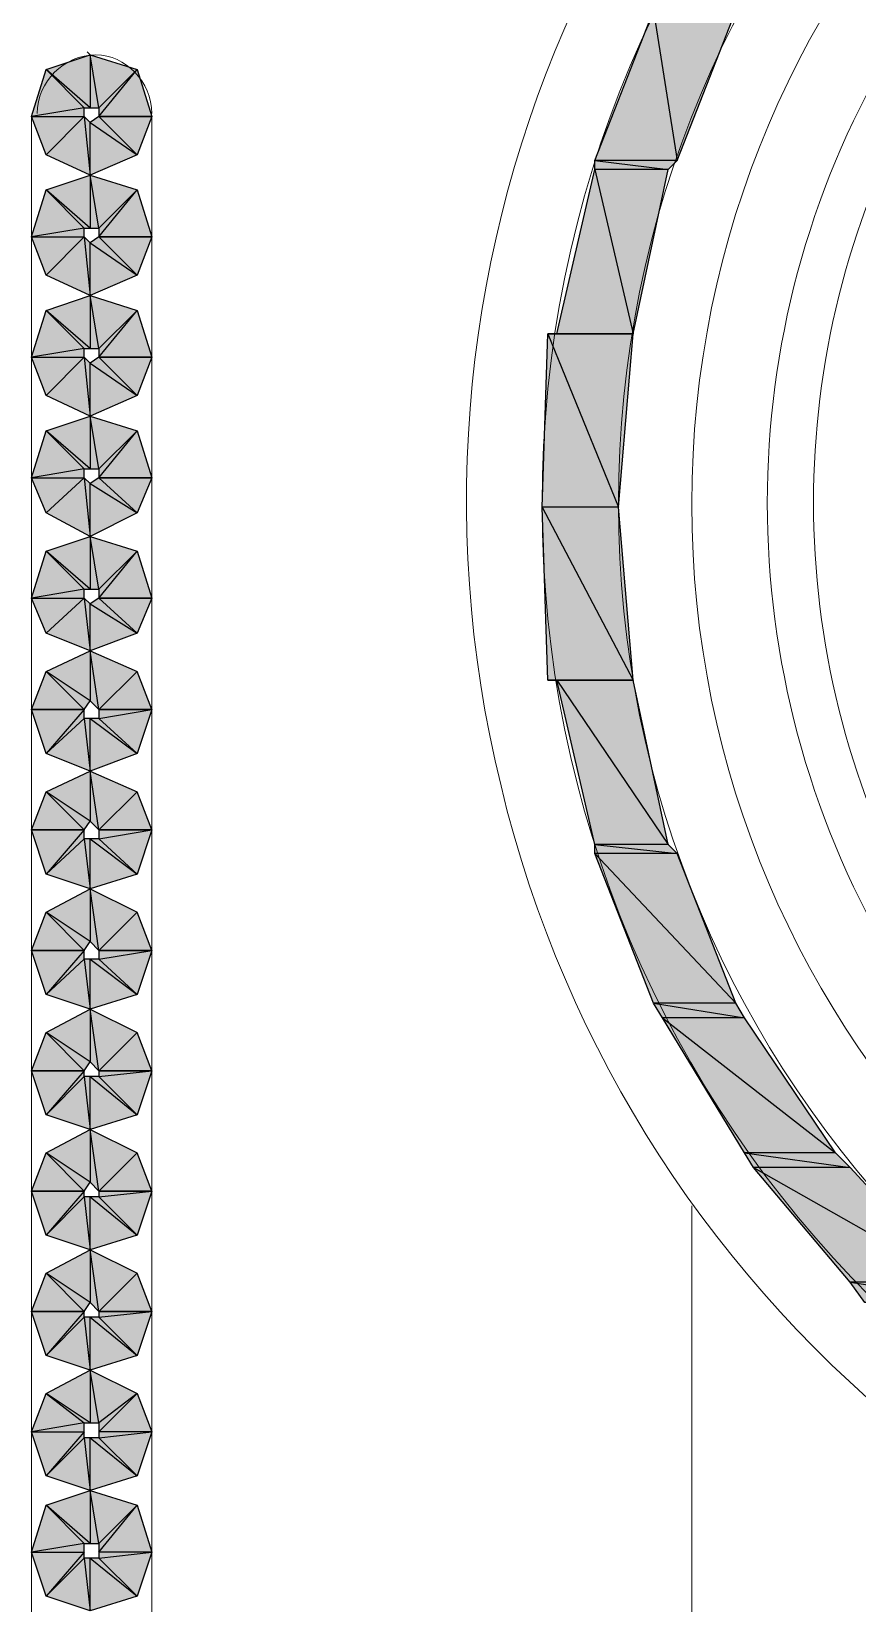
# Model space of a CAD drawing. Header units: millimetres. Extents: x 53 to 176, y -29 to 32.
# Drawn here: x 116.254 to 116.647, y -7.068 to -6.32 of the extents above; entities that cross this region are included whole.
import ezdxf

# ---------------------------------------------------------------- set-up
doc = ezdxf.new("R2010")
doc.units = ezdxf.units.MM
doc.layers.add('15 - Quadro de medição', color=6, linetype='Continuous')

msp = doc.modelspace()

# ---------------------------------------------------------------- hatches: boundary and pattern name
at = {"layer": '15 - Quadro de medição', "true_color": 0x000007}
h = msp.add_hatch(color=7, dxfattribs=at)
h.paths.add_polyline_path([(116.589, -6.30977), (116.54989, -6.30977), (116.56106, -6.38101)])
h.paths.add_polyline_path([(116.54989, -6.30977), (116.56106, -6.38101), (116.52195, -6.38101)])
h = msp.add_hatch(color=7, dxfattribs=at)
h.paths.add_polyline_path([(116.31104, -6.36006), (116.2859, -6.36006), (116.30406, -6.33771)])
h.paths.add_polyline_path([(116.2859, -6.36006), (116.30406, -6.33771), (116.2859, -6.35587)])
h.paths.add_polyline_path([(116.30406, -6.33771), (116.2859, -6.35587), (116.28171, -6.33073)])
h.paths.add_polyline_path([(116.2859, -6.35587), (116.28171, -6.33073), (116.28171, -6.35587)])
h.paths.add_polyline_path([(116.28171, -6.33073), (116.28171, -6.35587), (116.26076, -6.33771)])
h.paths.add_polyline_path([(116.28171, -6.35587), (116.26076, -6.33771), (116.27892, -6.35587)])
h.paths.add_polyline_path([(116.26076, -6.33771), (116.27892, -6.35587), (116.25378, -6.36006)])
h.paths.add_polyline_path([(116.27892, -6.35587), (116.25378, -6.36006), (116.27892, -6.36006)])
h.paths.add_polyline_path([(116.25378, -6.36006), (116.27892, -6.36006), (116.26076, -6.37822)])
h = msp.add_hatch(color=7, dxfattribs=at)
h.paths.add_polyline_path([(116.26076, -6.37822), (116.27892, -6.36006), (116.28171, -6.38799)])
h.paths.add_polyline_path([(116.27892, -6.36006), (116.28171, -6.38799), (116.28171, -6.36285)])
h.paths.add_polyline_path([(116.28171, -6.38799), (116.28171, -6.36285), (116.30406, -6.37822)])
h.paths.add_polyline_path([(116.28171, -6.36285), (116.30406, -6.37822), (116.2859, -6.36006)])
h.paths.add_polyline_path([(116.30406, -6.37822), (116.2859, -6.36006), (116.31104, -6.36006)])
h = msp.add_hatch(color=7, dxfattribs=at)
h.paths.add_polyline_path([(116.55687, -6.3852), (116.52195, -6.3852), (116.54011, -6.46342)])
h.paths.add_polyline_path([(116.52195, -6.3852), (116.54011, -6.46342), (116.5038, -6.46342)])
h = msp.add_hatch(color=7, dxfattribs=at)
h.paths.add_polyline_path([(116.56106, -6.38101), (116.52195, -6.38101), (116.55687, -6.3852)])
h.paths.add_polyline_path([(116.52195, -6.38101), (116.55687, -6.3852), (116.52195, -6.3852)])
h = msp.add_hatch(color=7, dxfattribs=at)
h.paths.add_polyline_path([(116.31104, -6.41732), (116.2859, -6.41732), (116.30406, -6.39498)])
h.paths.add_polyline_path([(116.2859, -6.41732), (116.30406, -6.39498), (116.2859, -6.41313)])
h.paths.add_polyline_path([(116.30406, -6.39498), (116.2859, -6.41313), (116.28171, -6.38799)])
h.paths.add_polyline_path([(116.2859, -6.41313), (116.28171, -6.38799), (116.28171, -6.41313)])
h.paths.add_polyline_path([(116.28171, -6.38799), (116.28171, -6.41313), (116.26076, -6.39498)])
h.paths.add_polyline_path([(116.28171, -6.41313), (116.26076, -6.39498), (116.27892, -6.41313)])
h.paths.add_polyline_path([(116.26076, -6.39498), (116.27892, -6.41313), (116.25378, -6.41732)])
h.paths.add_polyline_path([(116.27892, -6.41313), (116.25378, -6.41732), (116.27892, -6.41732)])
h.paths.add_polyline_path([(116.25378, -6.41732), (116.27892, -6.41732), (116.26076, -6.43548)])
h = msp.add_hatch(color=7, dxfattribs=at)
h.paths.add_polyline_path([(116.26076, -6.43548), (116.27892, -6.41732), (116.28171, -6.44526)])
h.paths.add_polyline_path([(116.27892, -6.41732), (116.28171, -6.44526), (116.28171, -6.42012)])
h.paths.add_polyline_path([(116.28171, -6.44526), (116.28171, -6.42012), (116.30406, -6.43548)])
h.paths.add_polyline_path([(116.28171, -6.42012), (116.30406, -6.43548), (116.2859, -6.41732)])
h.paths.add_polyline_path([(116.30406, -6.43548), (116.2859, -6.41732), (116.31104, -6.41732)])
h = msp.add_hatch(color=7, dxfattribs=at)
h.paths.add_polyline_path([(116.31104, -6.47459), (116.2859, -6.47459), (116.30406, -6.45224)])
h.paths.add_polyline_path([(116.2859, -6.47459), (116.30406, -6.45224), (116.2859, -6.4704)])
h.paths.add_polyline_path([(116.30406, -6.45224), (116.2859, -6.4704), (116.28171, -6.44526)])
h.paths.add_polyline_path([(116.2859, -6.4704), (116.28171, -6.44526), (116.28171, -6.4704)])
h.paths.add_polyline_path([(116.28171, -6.44526), (116.28171, -6.4704), (116.26076, -6.45224)])
h.paths.add_polyline_path([(116.28171, -6.4704), (116.26076, -6.45224), (116.27892, -6.4704)])
h.paths.add_polyline_path([(116.26076, -6.45224), (116.27892, -6.4704), (116.25378, -6.47459)])
h.paths.add_polyline_path([(116.27892, -6.4704), (116.25378, -6.47459), (116.27892, -6.47459)])
h.paths.add_polyline_path([(116.25378, -6.47459), (116.27892, -6.47459), (116.26076, -6.49275)])
h = msp.add_hatch(color=7, dxfattribs=at)
h.paths.add_polyline_path([(116.54011, -6.46342), (116.49961, -6.46342), (116.53313, -6.54583)])
h.paths.add_polyline_path([(116.49961, -6.46342), (116.53313, -6.54583), (116.49681, -6.54583)])
h = msp.add_hatch(color=7, dxfattribs=at)
h.paths.add_polyline_path([(116.26076, -6.49275), (116.27892, -6.47459), (116.28171, -6.50253)])
h.paths.add_polyline_path([(116.27892, -6.47459), (116.28171, -6.50253), (116.28171, -6.47739)])
h.paths.add_polyline_path([(116.28171, -6.50253), (116.28171, -6.47739), (116.30406, -6.49275)])
h.paths.add_polyline_path([(116.28171, -6.47739), (116.30406, -6.49275), (116.2859, -6.47459)])
h.paths.add_polyline_path([(116.30406, -6.49275), (116.2859, -6.47459), (116.31104, -6.47459)])
h = msp.add_hatch(color=7, dxfattribs=at)
h.paths.add_polyline_path([(116.31104, -6.53186), (116.2859, -6.53186), (116.30406, -6.50951)])
h.paths.add_polyline_path([(116.2859, -6.53186), (116.30406, -6.50951), (116.2859, -6.52767)])
h.paths.add_polyline_path([(116.30406, -6.50951), (116.2859, -6.52767), (116.28171, -6.50253)])
h.paths.add_polyline_path([(116.2859, -6.52767), (116.28171, -6.50253), (116.28171, -6.52767)])
h.paths.add_polyline_path([(116.28171, -6.50253), (116.28171, -6.52767), (116.26076, -6.50951)])
h.paths.add_polyline_path([(116.28171, -6.52767), (116.26076, -6.50951), (116.27892, -6.52767)])
h.paths.add_polyline_path([(116.26076, -6.50951), (116.27892, -6.52767), (116.25378, -6.53186)])
h.paths.add_polyline_path([(116.27892, -6.52767), (116.25378, -6.53186), (116.27892, -6.53186)])
h.paths.add_polyline_path([(116.25378, -6.53186), (116.27892, -6.53186), (116.26076, -6.54862)])
h = msp.add_hatch(color=7, dxfattribs=at)
h.paths.add_polyline_path([(116.26076, -6.54862), (116.27892, -6.53186), (116.28171, -6.55979)])
h.paths.add_polyline_path([(116.27892, -6.53186), (116.28171, -6.55979), (116.28171, -6.53465)])
h.paths.add_polyline_path([(116.28171, -6.55979), (116.28171, -6.53465), (116.30406, -6.54862)])
h.paths.add_polyline_path([(116.28171, -6.53465), (116.30406, -6.54862), (116.2859, -6.53186)])
h.paths.add_polyline_path([(116.30406, -6.54862), (116.2859, -6.53186), (116.31104, -6.53186)])
h = msp.add_hatch(color=7, dxfattribs=at)
h.paths.add_polyline_path([(116.53313, -6.54583), (116.49681, -6.54583), (116.54011, -6.62823)])
h.paths.add_polyline_path([(116.49681, -6.54583), (116.54011, -6.62823), (116.49961, -6.62823)])
h = msp.add_hatch(color=7, dxfattribs=at)
h.paths.add_polyline_path([(116.31104, -6.58913), (116.2859, -6.58913), (116.30406, -6.56678)])
h.paths.add_polyline_path([(116.2859, -6.58913), (116.30406, -6.56678), (116.2859, -6.58494)])
h.paths.add_polyline_path([(116.30406, -6.56678), (116.2859, -6.58494), (116.28171, -6.55979)])
h.paths.add_polyline_path([(116.2859, -6.58494), (116.28171, -6.55979), (116.28171, -6.58494)])
h.paths.add_polyline_path([(116.28171, -6.55979), (116.28171, -6.58494), (116.26076, -6.56678)])
h.paths.add_polyline_path([(116.28171, -6.58494), (116.26076, -6.56678), (116.27892, -6.58494)])
h.paths.add_polyline_path([(116.26076, -6.56678), (116.27892, -6.58494), (116.25378, -6.58913)])
h.paths.add_polyline_path([(116.27892, -6.58494), (116.25378, -6.58913), (116.27892, -6.58913)])
h.paths.add_polyline_path([(116.25378, -6.58913), (116.27892, -6.58913), (116.26076, -6.60589)])
h = msp.add_hatch(color=7, dxfattribs=at)
h.paths.add_polyline_path([(116.26076, -6.60589), (116.27892, -6.58913), (116.28171, -6.61427)])
h.paths.add_polyline_path([(116.27892, -6.58913), (116.28171, -6.61427), (116.28171, -6.59192)])
h.paths.add_polyline_path([(116.28171, -6.61427), (116.28171, -6.59192), (116.30406, -6.60589)])
h.paths.add_polyline_path([(116.28171, -6.59192), (116.30406, -6.60589), (116.2859, -6.58913)])
h.paths.add_polyline_path([(116.30406, -6.60589), (116.2859, -6.58913), (116.31104, -6.58913)])
h = msp.add_hatch(color=7, dxfattribs=at)
h.paths.add_polyline_path([(116.31104, -6.6422), (116.30406, -6.62404), (116.2859, -6.6422)])
h.paths.add_polyline_path([(116.30406, -6.62404), (116.2859, -6.6422), (116.28171, -6.61427)])
h.paths.add_polyline_path([(116.2859, -6.6422), (116.28171, -6.61427), (116.28171, -6.63801)])
h.paths.add_polyline_path([(116.28171, -6.61427), (116.28171, -6.63801), (116.26076, -6.62404)])
h.paths.add_polyline_path([(116.28171, -6.63801), (116.26076, -6.62404), (116.27892, -6.6422)])
h.paths.add_polyline_path([(116.26076, -6.62404), (116.27892, -6.6422), (116.25378, -6.6422)])
h = msp.add_hatch(color=7, dxfattribs=at)
h.paths.add_polyline_path([(116.54011, -6.62823), (116.5038, -6.62823), (116.55687, -6.70645)])
h.paths.add_polyline_path([(116.5038, -6.62823), (116.55687, -6.70645), (116.52195, -6.70645)])
h = msp.add_hatch(color=7, dxfattribs=at)
h.paths.add_polyline_path([(116.25378, -6.6422), (116.27892, -6.6422), (116.26076, -6.66315)])
h.paths.add_polyline_path([(116.27892, -6.6422), (116.26076, -6.66315), (116.27892, -6.64639)])
h.paths.add_polyline_path([(116.26076, -6.66315), (116.27892, -6.64639), (116.28171, -6.67153)])
h.paths.add_polyline_path([(116.27892, -6.64639), (116.28171, -6.67153), (116.28171, -6.64639)])
h.paths.add_polyline_path([(116.28171, -6.67153), (116.28171, -6.64639), (116.30406, -6.66315)])
h.paths.add_polyline_path([(116.28171, -6.64639), (116.30406, -6.66315), (116.2859, -6.64639)])
h.paths.add_polyline_path([(116.30406, -6.66315), (116.2859, -6.64639), (116.31104, -6.6422)])
h.paths.add_polyline_path([(116.2859, -6.64639), (116.31104, -6.6422), (116.2859, -6.6422)])
h = msp.add_hatch(color=7, dxfattribs=at)
h.paths.add_polyline_path([(116.31104, -6.69947), (116.30406, -6.68131), (116.2859, -6.69947)])
h.paths.add_polyline_path([(116.30406, -6.68131), (116.2859, -6.69947), (116.28171, -6.67153)])
h.paths.add_polyline_path([(116.2859, -6.69947), (116.28171, -6.67153), (116.28171, -6.69528)])
h.paths.add_polyline_path([(116.28171, -6.67153), (116.28171, -6.69528), (116.26076, -6.68131)])
h.paths.add_polyline_path([(116.28171, -6.69528), (116.26076, -6.68131), (116.27892, -6.69947)])
h.paths.add_polyline_path([(116.26076, -6.68131), (116.27892, -6.69947), (116.25378, -6.69947)])
h = msp.add_hatch(color=7, dxfattribs=at)
h.paths.add_polyline_path([(116.25378, -6.69947), (116.27892, -6.69947), (116.26076, -6.72042)])
h.paths.add_polyline_path([(116.27892, -6.69947), (116.26076, -6.72042), (116.27892, -6.70366)])
h.paths.add_polyline_path([(116.26076, -6.72042), (116.27892, -6.70366), (116.28171, -6.7274)])
h.paths.add_polyline_path([(116.27892, -6.70366), (116.28171, -6.7274), (116.28171, -6.70366)])
h.paths.add_polyline_path([(116.28171, -6.7274), (116.28171, -6.70366), (116.30406, -6.72042)])
h.paths.add_polyline_path([(116.28171, -6.70366), (116.30406, -6.72042), (116.2859, -6.70366)])
h.paths.add_polyline_path([(116.30406, -6.72042), (116.2859, -6.70366), (116.31104, -6.69947)])
h.paths.add_polyline_path([(116.2859, -6.70366), (116.31104, -6.69947), (116.2859, -6.69947)])
h = msp.add_hatch(color=7, dxfattribs=at)
h.paths.add_polyline_path([(116.55687, -6.70645), (116.52195, -6.70645), (116.56106, -6.71064)])
h.paths.add_polyline_path([(116.52195, -6.70645), (116.56106, -6.71064), (116.52195, -6.71064)])
h = msp.add_hatch(color=7, dxfattribs=at)
h.paths.add_polyline_path([(116.56106, -6.71064), (116.52195, -6.71064), (116.589, -6.78188)])
h.paths.add_polyline_path([(116.52195, -6.71064), (116.589, -6.78188), (116.54989, -6.78188)])
h = msp.add_hatch(color=7, dxfattribs=at)
h.paths.add_polyline_path([(116.31104, -6.75674), (116.30406, -6.73858), (116.2859, -6.75674)])
h.paths.add_polyline_path([(116.30406, -6.73858), (116.2859, -6.75674), (116.28171, -6.7274)])
h.paths.add_polyline_path([(116.2859, -6.75674), (116.28171, -6.7274), (116.28171, -6.75255)])
h.paths.add_polyline_path([(116.28171, -6.7274), (116.28171, -6.75255), (116.26076, -6.73858)])
h.paths.add_polyline_path([(116.28171, -6.75255), (116.26076, -6.73858), (116.27892, -6.75674)])
h.paths.add_polyline_path([(116.26076, -6.73858), (116.27892, -6.75674), (116.25378, -6.75674)])
h = msp.add_hatch(color=7, dxfattribs=at)
h.paths.add_polyline_path([(116.25378, -6.75674), (116.27892, -6.75674), (116.26076, -6.77769)])
h.paths.add_polyline_path([(116.27892, -6.75674), (116.26076, -6.77769), (116.27892, -6.76093)])
h.paths.add_polyline_path([(116.26076, -6.77769), (116.27892, -6.76093), (116.28171, -6.78467)])
h.paths.add_polyline_path([(116.27892, -6.76093), (116.28171, -6.78467), (116.28171, -6.76093)])
h.paths.add_polyline_path([(116.28171, -6.78467), (116.28171, -6.76093), (116.30406, -6.77769)])
h.paths.add_polyline_path([(116.28171, -6.76093), (116.30406, -6.77769), (116.2859, -6.76093)])
h.paths.add_polyline_path([(116.30406, -6.77769), (116.2859, -6.76093), (116.31104, -6.75674)])
h.paths.add_polyline_path([(116.2859, -6.76093), (116.31104, -6.75674), (116.2859, -6.75674)])
h = msp.add_hatch(color=7, dxfattribs=at)
h.paths.add_polyline_path([(116.589, -6.78188), (116.54989, -6.78188), (116.59319, -6.78886)])
h.paths.add_polyline_path([(116.54989, -6.78188), (116.59319, -6.78886), (116.55408, -6.78886)])
h = msp.add_hatch(color=7, dxfattribs=at)
h.paths.add_polyline_path([(116.31104, -6.814), (116.30406, -6.79585), (116.2859, -6.814)])
h.paths.add_polyline_path([(116.30406, -6.79585), (116.2859, -6.814), (116.28171, -6.78467)])
h.paths.add_polyline_path([(116.2859, -6.814), (116.28171, -6.78467), (116.28171, -6.80981)])
h.paths.add_polyline_path([(116.28171, -6.78467), (116.28171, -6.80981), (116.26076, -6.79585)])
h.paths.add_polyline_path([(116.28171, -6.80981), (116.26076, -6.79585), (116.27892, -6.814)])
h.paths.add_polyline_path([(116.26076, -6.79585), (116.27892, -6.814), (116.25378, -6.814)])
h = msp.add_hatch(color=7, dxfattribs=at)
h.paths.add_polyline_path([(116.59319, -6.78886), (116.55408, -6.78886), (116.63649, -6.85311)])
h.paths.add_polyline_path([(116.55408, -6.78886), (116.63649, -6.85311), (116.59319, -6.85311)])
h = msp.add_hatch(color=7, dxfattribs=at)
h.paths.add_polyline_path([(116.25378, -6.814), (116.27892, -6.814), (116.26076, -6.83496)])
h.paths.add_polyline_path([(116.27892, -6.814), (116.26076, -6.83496), (116.27892, -6.8168)])
h.paths.add_polyline_path([(116.26076, -6.83496), (116.27892, -6.8168), (116.28171, -6.84194)])
h.paths.add_polyline_path([(116.27892, -6.8168), (116.28171, -6.84194), (116.28171, -6.8168)])
h.paths.add_polyline_path([(116.28171, -6.84194), (116.28171, -6.8168), (116.30406, -6.83496)])
h.paths.add_polyline_path([(116.28171, -6.8168), (116.30406, -6.83496), (116.2859, -6.8168)])
h.paths.add_polyline_path([(116.30406, -6.83496), (116.2859, -6.8168), (116.31104, -6.814)])
h.paths.add_polyline_path([(116.2859, -6.8168), (116.31104, -6.814), (116.2859, -6.814)])
h = msp.add_hatch(color=7, dxfattribs=at)
h.paths.add_polyline_path([(116.31104, -6.87127), (116.30406, -6.85311), (116.2859, -6.87127)])
h.paths.add_polyline_path([(116.30406, -6.85311), (116.2859, -6.87127), (116.28171, -6.84194)])
h.paths.add_polyline_path([(116.2859, -6.87127), (116.28171, -6.84194), (116.28171, -6.86708)])
h.paths.add_polyline_path([(116.28171, -6.84194), (116.28171, -6.86708), (116.26076, -6.85311)])
h.paths.add_polyline_path([(116.28171, -6.86708), (116.26076, -6.85311), (116.27892, -6.87127)])
h.paths.add_polyline_path([(116.26076, -6.85311), (116.27892, -6.87127), (116.25378, -6.87127)])
h = msp.add_hatch(color=7, dxfattribs=at)
h.paths.add_polyline_path([(116.63649, -6.85311), (116.59319, -6.85311), (116.64347, -6.8601)])
h.paths.add_polyline_path([(116.59319, -6.85311), (116.64347, -6.8601), (116.59738, -6.8601)])
h = msp.add_hatch(color=7, dxfattribs=at)
h.paths.add_polyline_path([(116.64347, -6.8601), (116.59738, -6.8601), (116.69375, -6.91457)])
h.paths.add_polyline_path([(116.59738, -6.8601), (116.69375, -6.91457), (116.64347, -6.91457)])
h = msp.add_hatch(color=7, dxfattribs=at)
h.paths.add_polyline_path([(116.25378, -6.87127), (116.27892, -6.87127), (116.26076, -6.89222)])
h.paths.add_polyline_path([(116.27892, -6.87127), (116.26076, -6.89222), (116.27892, -6.87406)])
h.paths.add_polyline_path([(116.26076, -6.89222), (116.27892, -6.87406), (116.28171, -6.89921)])
h.paths.add_polyline_path([(116.27892, -6.87406), (116.28171, -6.89921), (116.28171, -6.87406)])
h.paths.add_polyline_path([(116.28171, -6.89921), (116.28171, -6.87406), (116.30406, -6.89222)])
h.paths.add_polyline_path([(116.28171, -6.87406), (116.30406, -6.89222), (116.2859, -6.87406)])
h.paths.add_polyline_path([(116.30406, -6.89222), (116.2859, -6.87406), (116.31104, -6.87127)])
h.paths.add_polyline_path([(116.2859, -6.87406), (116.31104, -6.87127), (116.2859, -6.87127)])
h = msp.add_hatch(color=7, dxfattribs=at)
h.paths.add_polyline_path([(116.31104, -6.92854), (116.30406, -6.91038), (116.2859, -6.92854)])
h.paths.add_polyline_path([(116.30406, -6.91038), (116.2859, -6.92854), (116.28171, -6.89921)])
h.paths.add_polyline_path([(116.2859, -6.92854), (116.28171, -6.89921), (116.28171, -6.92435)])
h.paths.add_polyline_path([(116.28171, -6.89921), (116.28171, -6.92435), (116.26076, -6.91038)])
h.paths.add_polyline_path([(116.28171, -6.92435), (116.26076, -6.91038), (116.27892, -6.92854)])
h.paths.add_polyline_path([(116.26076, -6.91038), (116.27892, -6.92854), (116.25378, -6.92854)])
h = msp.add_hatch(color=7, dxfattribs=at)
h.paths.add_polyline_path([(116.69375, -6.91457), (116.64347, -6.91457), (116.70772, -6.92435)])
h.paths.add_polyline_path([(116.64347, -6.91457), (116.70772, -6.92435), (116.65046, -6.92435)])
h = msp.add_hatch(color=7, dxfattribs=at)
h.paths.add_polyline_path([(116.25378, -6.92854), (116.27892, -6.92854), (116.26076, -6.94949)])
h.paths.add_polyline_path([(116.27892, -6.92854), (116.26076, -6.94949), (116.27892, -6.93133)])
h.paths.add_polyline_path([(116.26076, -6.94949), (116.27892, -6.93133), (116.28171, -6.95647)])
h.paths.add_polyline_path([(116.27892, -6.93133), (116.28171, -6.95647), (116.28171, -6.93133)])
h.paths.add_polyline_path([(116.28171, -6.95647), (116.28171, -6.93133), (116.30406, -6.94949)])
h.paths.add_polyline_path([(116.28171, -6.93133), (116.30406, -6.94949), (116.2859, -6.93133)])
h.paths.add_polyline_path([(116.30406, -6.94949), (116.2859, -6.93133), (116.31104, -6.92854)])
h.paths.add_polyline_path([(116.2859, -6.93133), (116.31104, -6.92854), (116.2859, -6.92854)])
h = msp.add_hatch(color=7, dxfattribs=at)
h.paths.add_polyline_path([(116.30406, -7.00676), (116.2859, -6.9886), (116.31104, -6.98581)])
h.paths.add_polyline_path([(116.2859, -6.9886), (116.31104, -6.98581), (116.2859, -6.98581)])
h.paths.add_polyline_path([(116.31104, -6.98581), (116.2859, -6.98581), (116.30406, -6.96765)])
h.paths.add_polyline_path([(116.2859, -6.98581), (116.30406, -6.96765), (116.2859, -6.98161)])
h.paths.add_polyline_path([(116.30406, -6.96765), (116.2859, -6.98161), (116.28171, -6.95647)])
h.paths.add_polyline_path([(116.2859, -6.98161), (116.28171, -6.95647), (116.28171, -6.98161)])
h.paths.add_polyline_path([(116.28171, -6.95647), (116.28171, -6.98161), (116.26076, -6.96765)])
h.paths.add_polyline_path([(116.28171, -6.98161), (116.26076, -6.96765), (116.27892, -6.98161)])
h.paths.add_polyline_path([(116.26076, -6.96765), (116.27892, -6.98161), (116.25378, -6.98581)])
h.paths.add_polyline_path([(116.27892, -6.98161), (116.25378, -6.98581), (116.27892, -6.98581)])
h.paths.add_polyline_path([(116.25378, -6.98581), (116.27892, -6.98581), (116.26076, -7.00676)])
h.paths.add_polyline_path([(116.27892, -6.98581), (116.26076, -7.00676), (116.27892, -6.9886)])
h.paths.add_polyline_path([(116.26076, -7.00676), (116.27892, -6.9886), (116.28171, -7.01374)])
h.paths.add_polyline_path([(116.27892, -6.9886), (116.28171, -7.01374), (116.28171, -6.9886)])
h.paths.add_polyline_path([(116.28171, -7.01374), (116.28171, -6.9886), (116.30406, -7.00676)])
h.paths.add_polyline_path([(116.28171, -6.9886), (116.30406, -7.00676), (116.2859, -6.9886)])
h = msp.add_hatch(color=7, dxfattribs=at)
h.paths.add_polyline_path([(116.30406, -7.06402), (116.2859, -7.04587), (116.31104, -7.04307)])
h.paths.add_polyline_path([(116.2859, -7.04587), (116.31104, -7.04307), (116.2859, -7.04307)])
h.paths.add_polyline_path([(116.31104, -7.04307), (116.2859, -7.04307), (116.30406, -7.02072)])
h.paths.add_polyline_path([(116.2859, -7.04307), (116.30406, -7.02072), (116.2859, -7.03888)])
h.paths.add_polyline_path([(116.30406, -7.02072), (116.2859, -7.03888), (116.28171, -7.01374)])
h.paths.add_polyline_path([(116.2859, -7.03888), (116.28171, -7.01374), (116.28171, -7.03888)])
h.paths.add_polyline_path([(116.28171, -7.01374), (116.28171, -7.03888), (116.26076, -7.02072)])
h.paths.add_polyline_path([(116.28171, -7.03888), (116.26076, -7.02072), (116.27892, -7.03888)])
h.paths.add_polyline_path([(116.26076, -7.02072), (116.27892, -7.03888), (116.25378, -7.04307)])
h.paths.add_polyline_path([(116.27892, -7.03888), (116.25378, -7.04307), (116.27892, -7.04307)])
h.paths.add_polyline_path([(116.25378, -7.04307), (116.27892, -7.04307), (116.26076, -7.06402)])
h.paths.add_polyline_path([(116.27892, -7.04307), (116.26076, -7.06402), (116.27892, -7.04587)])
h.paths.add_polyline_path([(116.26076, -7.06402), (116.27892, -7.04587), (116.28171, -7.07101)])
h.paths.add_polyline_path([(116.27892, -7.04587), (116.28171, -7.07101), (116.28171, -7.04587)])
h.paths.add_polyline_path([(116.28171, -7.07101), (116.28171, -7.04587), (116.30406, -7.06402)])
h.paths.add_polyline_path([(116.28171, -7.04587), (116.30406, -7.06402), (116.2859, -7.04587)])

# ---------------------------------------------------------------- linework, layer by layer
at = {"layer": '15 - Quadro de medição', "color": 7, "linetype": 'Continuous', "lineweight": -2, "true_color": 0x000007}
for points in [[(116.54989, -6.30977), (116.56106, -6.38101), (116.52195, -6.38101)], [(116.589, -6.30977), (116.54989, -6.30977), (116.56106, -6.38101)], [(116.28171, -6.33073), (116.28171, -6.35587), (116.26076, -6.33771)], [(116.30406, -6.33771), (116.2859, -6.35587), (116.28171, -6.33073)], [(116.2859, -6.35587), (116.28171, -6.33073), (116.28171, -6.35587)], [(116.26076, -6.33771), (116.27892, -6.35587), (116.25378, -6.36006)], [(116.28171, -6.35587), (116.26076, -6.33771), (116.27892, -6.35587)], [(116.31104, -6.36006), (116.2859, -6.36006), (116.30406, -6.33771)], [(116.2859, -6.36006), (116.30406, -6.33771), (116.2859, -6.35587)], [(116.27892, -6.35587), (116.25378, -6.36006), (116.27892, -6.36006)], [(116.25378, -6.36006), (116.27892, -6.36006), (116.26076, -6.37822)], [(116.26076, -6.37822), (116.27892, -6.36006), (116.28171, -6.38799)], [(116.27892, -6.36006), (116.28171, -6.38799), (116.28171, -6.36285)], [(116.28171, -6.36285), (116.30406, -6.37822), (116.2859, -6.36006)], [(116.28171, -6.38799), (116.28171, -6.36285), (116.30406, -6.37822)], [(116.30406, -6.37822), (116.2859, -6.36006), (116.31104, -6.36006)], [(116.52195, -6.3852), (116.54011, -6.46342), (116.5038, -6.46342)], [(116.56106, -6.38101), (116.52195, -6.38101), (116.55687, -6.3852)], [(116.52195, -6.38101), (116.55687, -6.3852), (116.52195, -6.3852)], [(116.55687, -6.3852), (116.52195, -6.3852), (116.54011, -6.46342)], [(116.26076, -6.39498), (116.27892, -6.41313), (116.25378, -6.41732)], [(116.28171, -6.38799), (116.28171, -6.41313), (116.26076, -6.39498)], [(116.28171, -6.41313), (116.26076, -6.39498), (116.27892, -6.41313)], [(116.30406, -6.39498), (116.2859, -6.41313), (116.28171, -6.38799)], [(116.2859, -6.41313), (116.28171, -6.38799), (116.28171, -6.41313)], [(116.31104, -6.41732), (116.2859, -6.41732), (116.30406, -6.39498)], [(116.2859, -6.41732), (116.30406, -6.39498), (116.2859, -6.41313)], [(116.27892, -6.41313), (116.25378, -6.41732), (116.27892, -6.41732)], [(116.25378, -6.41732), (116.27892, -6.41732), (116.26076, -6.43548)], [(116.26076, -6.43548), (116.27892, -6.41732), (116.28171, -6.44526)], [(116.27892, -6.41732), (116.28171, -6.44526), (116.28171, -6.42012)], [(116.28171, -6.42012), (116.30406, -6.43548), (116.2859, -6.41732)], [(116.30406, -6.43548), (116.2859, -6.41732), (116.31104, -6.41732)], [(116.28171, -6.44526), (116.28171, -6.42012), (116.30406, -6.43548)], [(116.28171, -6.44526), (116.28171, -6.4704), (116.26076, -6.45224)], [(116.30406, -6.45224), (116.2859, -6.4704), (116.28171, -6.44526)], [(116.2859, -6.4704), (116.28171, -6.44526), (116.28171, -6.4704)], [(116.26076, -6.45224), (116.27892, -6.4704), (116.25378, -6.47459)], [(116.28171, -6.4704), (116.26076, -6.45224), (116.27892, -6.4704)], [(116.31104, -6.47459), (116.2859, -6.47459), (116.30406, -6.45224)], [(116.2859, -6.47459), (116.30406, -6.45224), (116.2859, -6.4704)], [(116.49961, -6.46342), (116.53313, -6.54583), (116.49681, -6.54583)], [(116.5038, -6.46342), (116.54011, -6.46342), (116.49961, -6.46342)], [(116.54011, -6.46342), (116.49961, -6.46342), (116.53313, -6.54583)], [(116.54011, -6.46342), (116.5038, -6.46342)], [(116.27892, -6.4704), (116.25378, -6.47459), (116.27892, -6.47459)], [(116.25378, -6.47459), (116.27892, -6.47459), (116.26076, -6.49275)], [(116.26076, -6.49275), (116.27892, -6.47459), (116.28171, -6.50253)], [(116.27892, -6.47459), (116.28171, -6.50253), (116.28171, -6.47739)], [(116.28171, -6.47739), (116.30406, -6.49275), (116.2859, -6.47459)], [(116.30406, -6.49275), (116.2859, -6.47459), (116.31104, -6.47459)], [(116.28171, -6.50253), (116.28171, -6.47739), (116.30406, -6.49275)], [(116.28171, -6.50253), (116.28171, -6.52767), (116.26076, -6.50951)], [(116.30406, -6.50951), (116.2859, -6.52767), (116.28171, -6.50253)], [(116.2859, -6.52767), (116.28171, -6.50253), (116.28171, -6.52767)], [(116.26076, -6.50951), (116.27892, -6.52767), (116.25378, -6.53186)], [(116.28171, -6.52767), (116.26076, -6.50951), (116.27892, -6.52767)], [(116.31104, -6.53186), (116.2859, -6.53186), (116.30406, -6.50951)], [(116.2859, -6.53186), (116.30406, -6.50951), (116.2859, -6.52767)], [(116.27892, -6.52767), (116.25378, -6.53186), (116.27892, -6.53186)], [(116.25378, -6.53186), (116.27892, -6.53186), (116.26076, -6.54862)], [(116.26076, -6.54862), (116.27892, -6.53186), (116.28171, -6.55979)], [(116.27892, -6.53186), (116.28171, -6.55979), (116.28171, -6.53465)], [(116.28171, -6.53465), (116.30406, -6.54862), (116.2859, -6.53186)], [(116.28171, -6.55979), (116.28171, -6.53465), (116.30406, -6.54862)], [(116.30406, -6.54862), (116.2859, -6.53186), (116.31104, -6.53186)], [(116.53313, -6.54583), (116.49681, -6.54583), (116.54011, -6.62823)], [(116.49681, -6.54583), (116.54011, -6.62823), (116.49961, -6.62823)], [(116.26076, -6.56678), (116.27892, -6.58494), (116.25378, -6.58913)], [(116.28171, -6.55979), (116.28171, -6.58494), (116.26076, -6.56678)], [(116.28171, -6.58494), (116.26076, -6.56678), (116.27892, -6.58494)], [(116.30406, -6.56678), (116.2859, -6.58494), (116.28171, -6.55979)], [(116.2859, -6.58494), (116.28171, -6.55979), (116.28171, -6.58494)], [(116.31104, -6.58913), (116.2859, -6.58913), (116.30406, -6.56678)], [(116.2859, -6.58913), (116.30406, -6.56678), (116.2859, -6.58494)], [(116.27892, -6.58494), (116.25378, -6.58913), (116.27892, -6.58913)], [(116.25378, -6.58913), (116.27892, -6.58913), (116.26076, -6.60589)], [(116.26076, -6.60589), (116.27892, -6.58913), (116.28171, -6.61427)], [(116.27892, -6.58913), (116.28171, -6.61427), (116.28171, -6.59192)], [(116.28171, -6.59192), (116.30406, -6.60589), (116.2859, -6.58913)], [(116.30406, -6.60589), (116.2859, -6.58913), (116.31104, -6.58913)], [(116.28171, -6.61427), (116.28171, -6.59192), (116.30406, -6.60589)], [(116.28171, -6.61427), (116.28171, -6.63801), (116.26076, -6.62404)], [(116.30406, -6.62404), (116.2859, -6.6422), (116.28171, -6.61427)], [(116.2859, -6.6422), (116.28171, -6.61427), (116.28171, -6.63801)], [(116.26076, -6.62404), (116.27892, -6.6422), (116.25378, -6.6422)], [(116.28171, -6.63801), (116.26076, -6.62404), (116.27892, -6.6422)], [(116.31104, -6.6422), (116.30406, -6.62404), (116.2859, -6.6422)], [(116.54011, -6.62823), (116.49961, -6.62823)], [(116.49961, -6.62823), (116.54011, -6.62823), (116.5038, -6.62823)], [(116.54011, -6.62823), (116.5038, -6.62823), (116.55687, -6.70645)], [(116.5038, -6.62823), (116.55687, -6.70645), (116.52195, -6.70645)], [(116.25378, -6.6422), (116.27892, -6.6422), (116.26076, -6.66315)], [(116.27892, -6.6422), (116.26076, -6.66315), (116.27892, -6.64639)], [(116.26076, -6.66315), (116.27892, -6.64639), (116.28171, -6.67153)], [(116.27892, -6.64639), (116.28171, -6.67153), (116.28171, -6.64639)], [(116.28171, -6.67153), (116.28171, -6.64639), (116.30406, -6.66315)], [(116.28171, -6.64639), (116.30406, -6.66315), (116.2859, -6.64639)], [(116.30406, -6.66315), (116.2859, -6.64639), (116.31104, -6.6422)], [(116.2859, -6.64639), (116.31104, -6.6422), (116.2859, -6.6422)], [(116.28171, -6.67153), (116.28171, -6.69528), (116.26076, -6.68131)], [(116.30406, -6.68131), (116.2859, -6.69947), (116.28171, -6.67153)], [(116.2859, -6.69947), (116.28171, -6.67153), (116.28171, -6.69528)], [(116.26076, -6.68131), (116.27892, -6.69947), (116.25378, -6.69947)], [(116.28171, -6.69528), (116.26076, -6.68131), (116.27892, -6.69947)], [(116.31104, -6.69947), (116.30406, -6.68131), (116.2859, -6.69947)], [(116.25378, -6.69947), (116.27892, -6.69947), (116.26076, -6.72042)], [(116.27892, -6.69947), (116.26076, -6.72042), (116.27892, -6.70366)], [(116.30406, -6.72042), (116.2859, -6.70366), (116.31104, -6.69947)], [(116.2859, -6.70366), (116.31104, -6.69947), (116.2859, -6.69947)], [(116.26076, -6.72042), (116.27892, -6.70366), (116.28171, -6.7274)], [(116.27892, -6.70366), (116.28171, -6.7274), (116.28171, -6.70366)], [(116.28171, -6.7274), (116.28171, -6.70366), (116.30406, -6.72042)], [(116.28171, -6.70366), (116.30406, -6.72042), (116.2859, -6.70366)], [(116.55687, -6.70645), (116.52195, -6.70645), (116.56106, -6.71064)], [(116.52195, -6.70645), (116.56106, -6.71064), (116.52195, -6.71064)], [(116.56106, -6.71064), (116.52195, -6.71064), (116.589, -6.78188)], [(116.52195, -6.71064), (116.589, -6.78188), (116.54989, -6.78188)], [(116.28171, -6.7274), (116.28171, -6.75255), (116.26076, -6.73858)], [(116.30406, -6.73858), (116.2859, -6.75674), (116.28171, -6.7274)], [(116.2859, -6.75674), (116.28171, -6.7274), (116.28171, -6.75255)], [(116.26076, -6.73858), (116.27892, -6.75674), (116.25378, -6.75674)], [(116.28171, -6.75255), (116.26076, -6.73858), (116.27892, -6.75674)], [(116.31104, -6.75674), (116.30406, -6.73858), (116.2859, -6.75674)], [(116.25378, -6.75674), (116.27892, -6.75674), (116.26076, -6.77769)], [(116.27892, -6.75674), (116.26076, -6.77769), (116.27892, -6.76093)], [(116.26076, -6.77769), (116.27892, -6.76093), (116.28171, -6.78467)], [(116.27892, -6.76093), (116.28171, -6.78467), (116.28171, -6.76093)], [(116.28171, -6.78467), (116.28171, -6.76093), (116.30406, -6.77769)], [(116.28171, -6.76093), (116.30406, -6.77769), (116.2859, -6.76093)], [(116.30406, -6.77769), (116.2859, -6.76093), (116.31104, -6.75674)], [(116.2859, -6.76093), (116.31104, -6.75674), (116.2859, -6.75674)], [(116.589, -6.78188), (116.54989, -6.78188), (116.59319, -6.78886)], [(116.54989, -6.78188), (116.59319, -6.78886), (116.55408, -6.78886)], [(116.28171, -6.78467), (116.28171, -6.80981), (116.26076, -6.79585)], [(116.30406, -6.79585), (116.2859, -6.814), (116.28171, -6.78467)], [(116.2859, -6.814), (116.28171, -6.78467), (116.28171, -6.80981)], [(116.59319, -6.78886), (116.55408, -6.78886), (116.63649, -6.85311)], [(116.55408, -6.78886), (116.63649, -6.85311), (116.59319, -6.85311)], [(116.26076, -6.79585), (116.27892, -6.814), (116.25378, -6.814)], [(116.28171, -6.80981), (116.26076, -6.79585), (116.27892, -6.814)], [(116.31104, -6.814), (116.30406, -6.79585), (116.2859, -6.814)], [(116.25378, -6.814), (116.27892, -6.814), (116.26076, -6.83496)], [(116.27892, -6.814), (116.26076, -6.83496), (116.27892, -6.8168)], [(116.26076, -6.83496), (116.27892, -6.8168), (116.28171, -6.84194)], [(116.27892, -6.8168), (116.28171, -6.84194), (116.28171, -6.8168)], [(116.28171, -6.84194), (116.28171, -6.8168), (116.30406, -6.83496)], [(116.28171, -6.8168), (116.30406, -6.83496), (116.2859, -6.8168)], [(116.30406, -6.83496), (116.2859, -6.8168), (116.31104, -6.814)], [(116.2859, -6.8168), (116.31104, -6.814), (116.2859, -6.814)], [(116.28171, -6.84194), (116.28171, -6.86708), (116.26076, -6.85311)], [(116.30406, -6.85311), (116.2859, -6.87127), (116.28171, -6.84194)], [(116.2859, -6.87127), (116.28171, -6.84194), (116.28171, -6.86708)], [(116.26076, -6.85311), (116.27892, -6.87127), (116.25378, -6.87127)], [(116.28171, -6.86708), (116.26076, -6.85311), (116.27892, -6.87127)], [(116.31104, -6.87127), (116.30406, -6.85311), (116.2859, -6.87127)], [(116.63649, -6.85311), (116.59319, -6.85311), (116.64347, -6.8601)], [(116.59319, -6.85311), (116.64347, -6.8601), (116.59738, -6.8601)], [(116.64347, -6.8601), (116.59738, -6.8601), (116.69375, -6.91457)], [(116.59738, -6.8601), (116.69375, -6.91457), (116.64347, -6.91457)], [(116.25378, -6.87127), (116.27892, -6.87127), (116.26076, -6.89222)], [(116.27892, -6.87127), (116.26076, -6.89222), (116.27892, -6.87406)], [(116.30406, -6.89222), (116.2859, -6.87406), (116.31104, -6.87127)], [(116.2859, -6.87406), (116.31104, -6.87127), (116.2859, -6.87127)], [(116.26076, -6.89222), (116.27892, -6.87406), (116.28171, -6.89921)], [(116.27892, -6.87406), (116.28171, -6.89921), (116.28171, -6.87406)], [(116.28171, -6.89921), (116.28171, -6.87406), (116.30406, -6.89222)], [(116.28171, -6.87406), (116.30406, -6.89222), (116.2859, -6.87406)], [(116.28171, -6.89921), (116.28171, -6.92435), (116.26076, -6.91038)], [(116.30406, -6.91038), (116.2859, -6.92854), (116.28171, -6.89921)], [(116.2859, -6.92854), (116.28171, -6.89921), (116.28171, -6.92435)], [(116.26076, -6.91038), (116.27892, -6.92854), (116.25378, -6.92854)], [(116.28171, -6.92435), (116.26076, -6.91038), (116.27892, -6.92854)], [(116.31104, -6.92854), (116.30406, -6.91038), (116.2859, -6.92854)], [(116.69375, -6.91457), (116.64347, -6.91457), (116.70772, -6.92435)], [(116.64347, -6.91457), (116.70772, -6.92435), (116.65046, -6.92435)], [(116.25378, -6.92854), (116.27892, -6.92854), (116.26076, -6.94949)], [(116.27892, -6.92854), (116.26076, -6.94949), (116.27892, -6.93133)], [(116.26076, -6.94949), (116.27892, -6.93133), (116.28171, -6.95647)], [(116.27892, -6.93133), (116.28171, -6.95647), (116.28171, -6.93133)], [(116.28171, -6.95647), (116.28171, -6.93133), (116.30406, -6.94949)], [(116.28171, -6.93133), (116.30406, -6.94949), (116.2859, -6.93133)], [(116.30406, -6.94949), (116.2859, -6.93133), (116.31104, -6.92854)], [(116.2859, -6.93133), (116.31104, -6.92854), (116.2859, -6.92854)], [(116.28171, -6.95647), (116.28171, -6.98161), (116.26076, -6.96765)], [(116.30406, -6.96765), (116.2859, -6.98161), (116.28171, -6.95647)], [(116.2859, -6.98161), (116.28171, -6.95647), (116.28171, -6.98161)], [(116.26076, -6.96765), (116.27892, -6.98161), (116.25378, -6.98581)], [(116.28171, -6.98161), (116.26076, -6.96765), (116.27892, -6.98161)], [(116.31104, -6.98581), (116.2859, -6.98581), (116.30406, -6.96765)], [(116.2859, -6.98581), (116.30406, -6.96765), (116.2859, -6.98161)], [(116.27892, -6.98161), (116.25378, -6.98581), (116.27892, -6.98581)], [(116.25378, -6.98581), (116.27892, -6.98581), (116.26076, -7.00676)], [(116.27892, -6.98581), (116.26076, -7.00676), (116.27892, -6.9886)], [(116.30406, -7.00676), (116.2859, -6.9886), (116.31104, -6.98581)], [(116.2859, -6.9886), (116.31104, -6.98581), (116.2859, -6.98581)], [(116.26076, -7.00676), (116.27892, -6.9886), (116.28171, -7.01374)], [(116.27892, -6.9886), (116.28171, -7.01374), (116.28171, -6.9886)], [(116.28171, -7.01374), (116.28171, -6.9886), (116.30406, -7.00676)], [(116.28171, -6.9886), (116.30406, -7.00676), (116.2859, -6.9886)], [(116.28171, -7.01374), (116.28171, -7.03888), (116.26076, -7.02072)], [(116.30406, -7.02072), (116.2859, -7.03888), (116.28171, -7.01374)], [(116.2859, -7.03888), (116.28171, -7.01374), (116.28171, -7.03888)], [(116.26076, -7.02072), (116.27892, -7.03888), (116.25378, -7.04307)], [(116.28171, -7.03888), (116.26076, -7.02072), (116.27892, -7.03888)], [(116.31104, -7.04307), (116.2859, -7.04307), (116.30406, -7.02072)], [(116.2859, -7.04307), (116.30406, -7.02072), (116.2859, -7.03888)], [(116.27892, -7.03888), (116.25378, -7.04307), (116.27892, -7.04307)], [(116.25378, -7.04307), (116.27892, -7.04307), (116.26076, -7.06402)], [(116.27892, -7.04307), (116.26076, -7.06402), (116.27892, -7.04587)], [(116.30406, -7.06402), (116.2859, -7.04587), (116.31104, -7.04307)], [(116.2859, -7.04587), (116.31104, -7.04307), (116.2859, -7.04307)], [(116.26076, -7.06402), (116.27892, -7.04587), (116.28171, -7.07101)], [(116.27892, -7.04587), (116.28171, -7.07101), (116.28171, -7.04587)], [(116.28171, -7.07101), (116.28171, -7.04587), (116.30406, -7.06402)], [(116.28171, -7.04587), (116.30406, -7.06402), (116.2859, -7.04587)]]:
    msp.add_lwpolyline(points, close=True, dxfattribs=at)
at = {"layer": '15 - Quadro de medição', "color": 7, "linetype": 'Continuous', "lineweight": 20, "true_color": 0x000007}
for points in [[(116.28171, -6.33073), (116.28031, -6.32933), (116.28031, -6.32933)], [(116.25378, -7.26795), (116.25378, -6.36006), (116.25378, -6.36006)], [(116.31104, -6.36006), (116.31104, -7.26795), (116.31104, -7.26795)], [(116.28171, -6.80004), (116.28171, -6.78467), (116.28171, -6.78467)], [(116.56805, -7.22186), (116.56805, -6.87825), (116.56805, -6.87825)]]:
    msp.add_lwpolyline(points, dxfattribs=at)
for points in [[(117.56533, -6.54443), (117.56533, -6.24832), (117.32649, -6.00947), (117.03177, -6.00947), (117.03177, -6.00947), (116.73566, -6.00947), (116.49681, -6.24832), (116.49681, -6.54443), (116.49681, -6.54443), (116.49681, -6.83915), (116.73566, -7.07799), (117.03177, -7.07799), (117.03177, -7.07799), (117.32649, -7.07799), (117.56533, -6.83915), (117.56533, -6.54443)], [(116.77058, -6.03741), (116.53592, -6.15753), (116.4144, -6.42291), (116.47726, -6.67852), (116.47726, -6.67852), (116.53871, -6.93413), (116.76778, -7.11431), (117.03177, -7.11431), (117.03177, -7.11431), (117.29436, -7.11431), (117.52343, -6.93413), (117.58489, -6.67852), (117.58489, -6.67852), (117.64774, -6.42291), (117.52622, -6.15753), (117.29296, -6.03741)], [(117.53041, -6.54443), (117.53041, -6.26787), (117.30693, -6.04579), (117.03177, -6.04579), (117.03177, -6.04579), (116.75521, -6.04579), (116.53313, -6.26787), (116.53313, -6.54443), (116.53313, -6.54443), (116.53313, -6.81959), (116.75521, -7.04307), (117.03177, -7.04307), (117.03177, -7.04307), (117.30693, -7.04307), (117.53041, -6.81959), (117.53041, -6.54443)], [(117.4941, -6.54443), (117.4941, -6.28882), (117.28738, -6.08071), (117.03177, -6.08071), (117.03177, -6.08071), (116.77616, -6.08071), (116.56805, -6.28882), (116.56805, -6.54443), (116.56805, -6.54443), (116.56805, -6.80004), (116.77616, -7.00676), (117.03177, -7.00676), (117.03177, -7.00676), (117.28738, -7.00676), (117.4941, -6.80004), (117.4941, -6.54443)]]:
    msp.add_open_spline(points, degree=3, knots=[0, 0, 0, 0, 0.0625, 0.0625, 0.0625, 0.062501, 0.125, 0.125, 0.125, 0.125001, 0.1875, 0.1875, 0.1875, 0.187501, 1, 1, 1, 1], dxfattribs=at)
for points in [[(116.2845, -6.33073), (116.26914, -6.33073), (116.25657, -6.3433), (116.25657, -6.35866)], [(116.31104, -6.35866), (116.31104, -6.3433), (116.29847, -6.33073), (116.2845, -6.33073)], [(116.66163, -6.33073), (116.58481, -6.46202), (116.58481, -6.62544), (116.66163, -6.75813)], [(116.6742, -6.35168), (116.60995, -6.4718), (116.60995, -6.61566), (116.6742, -6.73579)]]:
    msp.add_open_spline(points, degree=3, dxfattribs=at)

doc.saveas('drawing.dxf')
